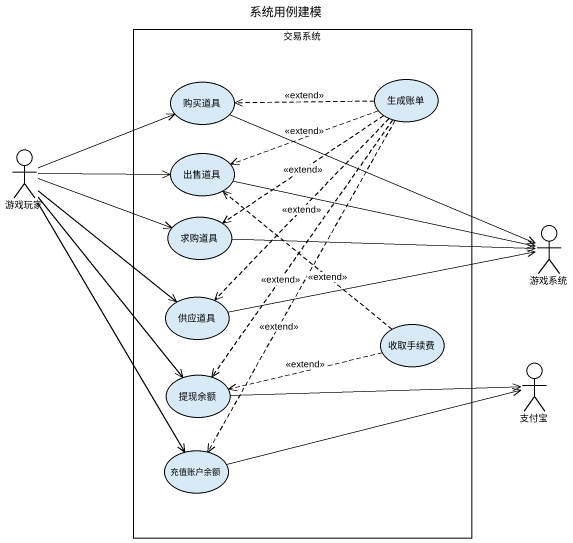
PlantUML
@startuml
title 系统用例建模
rectangle 交易系统 {
  usecase 购买道具
  usecase 生成账单
  usecase 出售道具
  usecase 求购道具
  usecase 供应道具
  usecase 收取手续费
  usecase 提现余额
  usecase 充值账户余额
}
actor 游戏玩家
actor 游戏系统
actor 支付宝
购买道具 -right-> 游戏系统
生成账单 .left.> 购买道具 : <<extend>>
生成账单 .left.> 出售道具 : <<extend>>
生成账单 ..> 求购道具 : <<extend>>
生成账单 ..> 供应道具 : <<extend>>
生成账单 ..> 提现余额 : <<extend>>
生成账单 ..> 充值账户余额 : <<extend>>
游戏玩家 -right-> 购买道具
游戏玩家 -right-> 出售道具
游戏玩家 -right-> 求购道具
游戏玩家 --> 供应道具
游戏玩家 --> 提现余额
游戏玩家 --> 充值账户余额
出售道具 -right-> 游戏系统
求购道具 -right-> 游戏系统
供应道具 -right-> 游戏系统
收取手续费 .up.> 出售道具 : <<extend>>
收取手续费 .left.> 提现余额 : <<extend>>
提现余额 -right-> 支付宝
充值账户余额 -right-> 支付宝
@enduml
